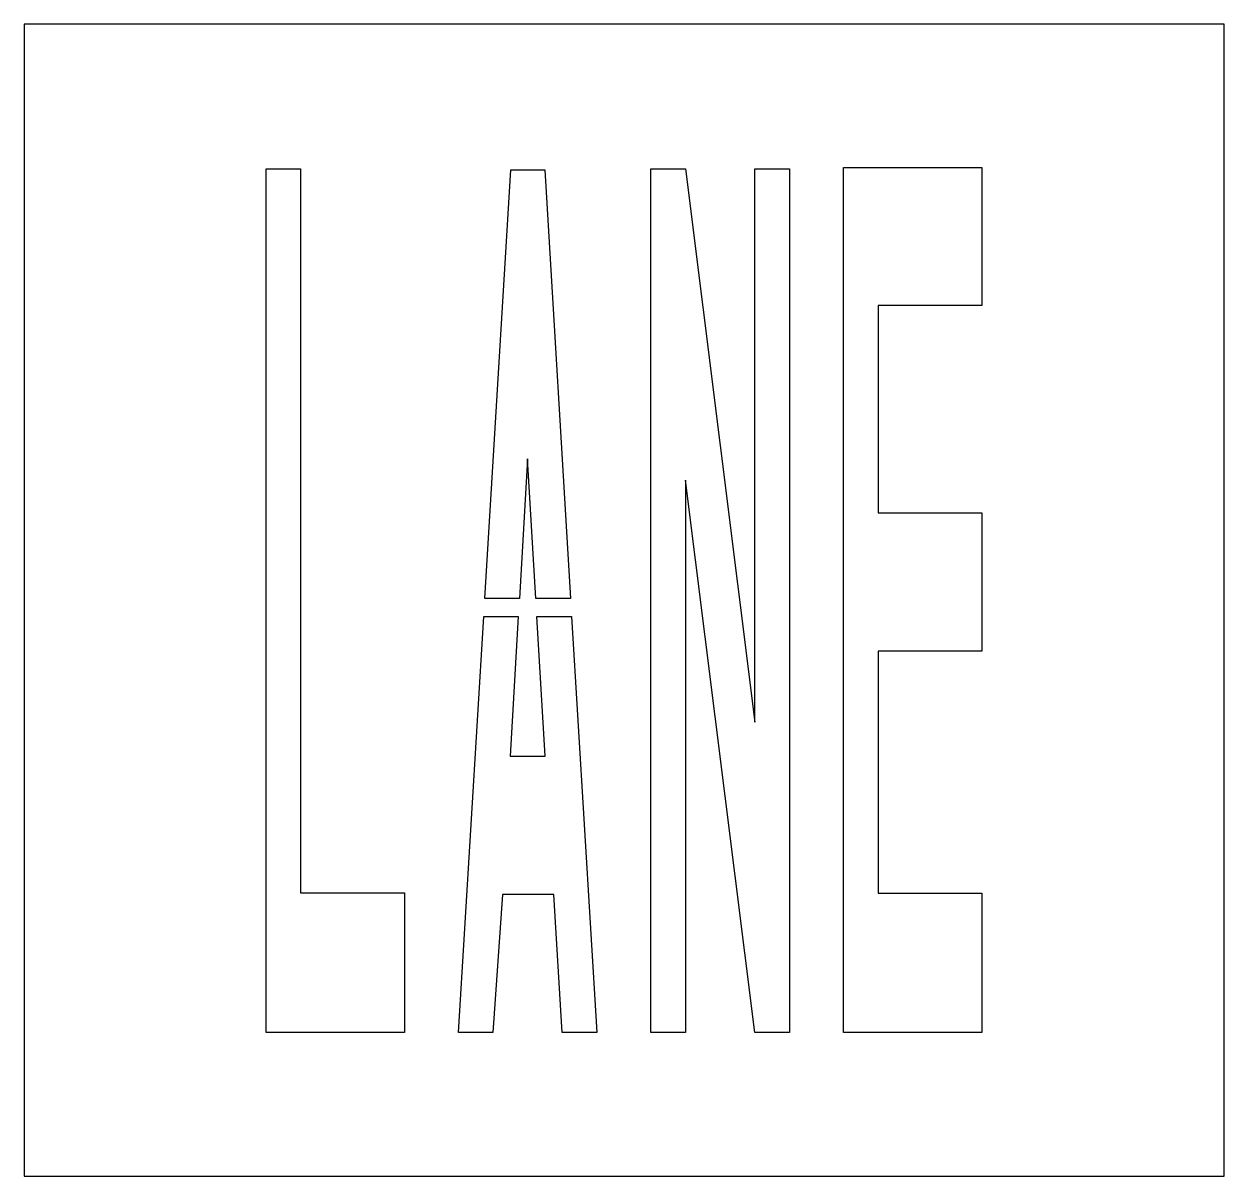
# Model space of a CAD drawing. Extents: x 0 to 50, y 0 to 48.
import ezdxf

# ---------------------------------------------------------------- set-up
doc = ezdxf.new("R2010")
doc.units = 0
doc.layers.add('CUT', color=7, linetype='Continuous')
doc.layers.add('OUTSIDE', color=1, linetype='Continuous')

msp = doc.modelspace()

# ---------------------------------------------------------------- linework, layer by layer
at = {"layer": 'CUT'}
for points in [[(35.5894, 27.627), (39.913, 27.627), (39.913, 21.867), (35.5894, 21.867), (35.5894, 11.787), (39.913, 11.787), (39.913, 5.973), (34.1494, 5.973), (34.1494, 42.027), (39.913, 42.027), (39.913, 36.267), (35.5894, 36.267)], [(15.8506, 11.7942), (15.8506, 5.973), (10.087, 5.973), (10.087, 41.9586), (11.527, 41.9586), (11.527, 11.7942)], [(20.2894, 41.919), (21.697, 41.919), (22.7733, 24.0664), (21.3289, 24.0664), (20.9806, 29.8878), (20.6408, 24.0664), (19.2023, 24.0664)], [(30.4558, 18.915), (30.4558, 41.9694), (31.8994, 41.9694), (31.8994, 5.973), (30.4558, 5.973), (27.5614, 28.9986), (27.5614, 5.973), (26.1142, 5.973), (26.1142, 41.9694), (27.5614, 41.9694)], [(19.933, 11.733), (19.5406, 5.973), (18.1006, 5.973), (19.1565, 23.3144), (20.5968, 23.3144), (20.257, 17.493), (21.7222, 17.493), (21.3739, 23.3144), (22.8187, 23.3144), (23.8642, 5.973), (22.4206, 5.973), (22.0822, 11.733)]]:
    msp.add_lwpolyline(points, close=True, dxfattribs=at)
at = {"layer": 'OUTSIDE'}
msp.add_lwpolyline([(0, 0), (50, 0), (50, 48), (0, 48)], close=True, dxfattribs=at)

doc.saveas('drawing.dxf')
